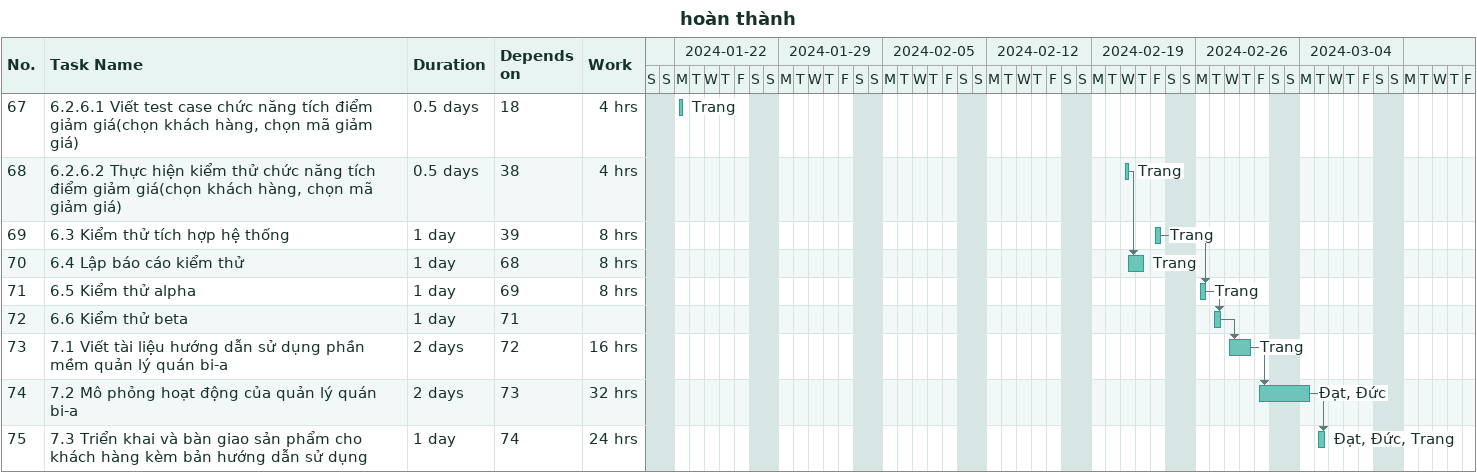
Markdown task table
hoàn thành

| ID | Task | Duration | Start | Finish | Predecessors | Resources | Work (h) |
|---|---|---|---|---|---|---|---|
| 67 | 6.2.6.1 Viết test case chức năng tích điểm giảm giá(chọn khách hàng, chọn mã giảm giá) | 0.5d | 2024-01-22 | 2024-01-22 | 18 | Trang | 4 |
| 68 | 6.2.6.2 Thực hiện kiểm thử chức năng tích điểm giảm giá(chọn khách hàng, chọn mã giảm giá) | 0.5d | 2024-02-21 | 2024-02-21 | 38 | Trang | 4 |
| 69 | 6.3 Kiểm thử tích hợp hệ thống | 1d | 2024-02-23 | 2024-02-23 | 39 | Trang | 8 |
| 70 | 6.4 Lập báo cáo kiểm thử | 1d | 2024-02-21 | 2024-02-22 | 68 | Trang | 8 |
| 71 | 6.5 Kiểm thử alpha | 1d | 2024-02-26 | 2024-02-26 | 69 | Trang | 8 |
| 72 | 6.6 Kiểm thử beta | 1d | 2024-02-27 | 2024-02-27 | 71 |  |  |
| 73 | 7.1 Viết tài liệu hướng dẫn sử dụng phần mềm quản lý quán bi-a | 2d | 2024-02-28 | 2024-02-29 | 72 | Trang | 16 |
| 74 | 7.2 Mô phỏng hoạt động của quản lý quán bi-a | 2d | 2024-03-01 | 2024-03-04 | 73 | Đạt, Đức | 32 |
| 75 | 7.3 Triển khai và bàn giao sản phẩm cho khách hàng kèm bản hướng dẫn sử dụng | 1d | 2024-03-05 | 2024-03-05 | 74 | Đạt, Đức, Trang | 24 |
